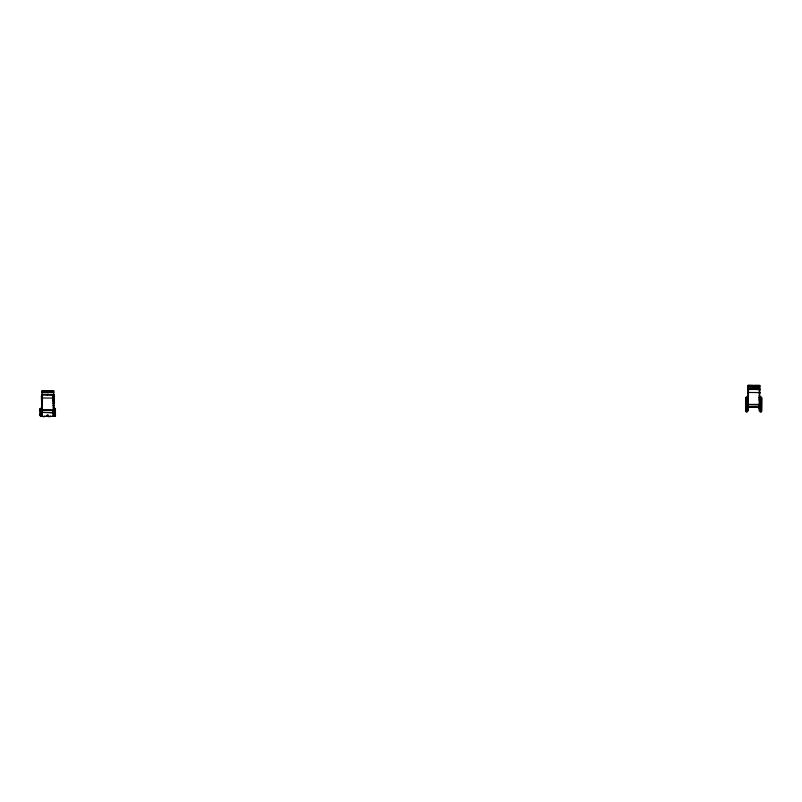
<?xml version="1.0" encoding="UTF-8"?>
<svg xmlns="http://www.w3.org/2000/svg" width="802" height="802" viewBox="0 0 802 802"><rect width="100%" height="100%" fill="white"/><g stroke="black" fill="none" stroke-linecap="round" stroke-linejoin="round"><path stroke-width="1.2" d="M40.12 414.734L40.12 413.822M40.1 410.694L40.1 409.782M40.491 414.734L40.491 413.822M40.471 410.694L40.471 409.782M40.752 415.075L40.752 413.972M40.732 410.534L40.732 409.431M41.473 400.138L41.644 399.065L41.644 400.138M41.473 397.1L41.473 396.038M41.634 397.1L41.644 396.028M41.764 400.419L41.884 399.185M41.754 397L41.764 395.827M42.185 396.99L42.185 395.817M53.353 400.429L53.393 399.195M53.353 397.01L53.353 395.837M53.844 415.085L53.844 409.281M53.894 399.246L53.784 400.489L53.774 399.185M53.904 400.138L54.075 399.055M53.894 397.1L53.894 395.767M54.075 400.138L53.894 399.175M54.065 397.09L54.065 395.757L54.065 396.99M54.797 415.075L54.797 413.972M54.777 410.534L54.777 409.431M55.057 414.724L55.057 413.812M55.037 410.684L55.037 409.772M55.428 414.724L55.428 413.812M55.418 412.118L55.428 413.962L55.037 410.534M55.408 410.684L55.408 409.772M40.12 415.326L40.12 414.524M40.1 410.002L40.11 409.07M40.471 409.992L40.481 409.06M40.491 415.326L40.491 414.514M40.752 414.734L40.752 415.707M40.732 409.772L40.742 408.749M41.764 400.138L41.764 400.82L41.764 400.198M41.754 396.108L41.754 395.436L41.764 396.048M42.185 396.108L42.185 395.426L42.185 396.038M53.363 400.148L53.353 400.82L53.353 400.208M53.774 396.108L53.273 395.446M53.844 414.744L53.844 416.368L41.734 416.368L41.734 401.211M54.797 414.734L54.787 415.707M54.777 409.772L54.777 408.749M55.057 415.316L55.057 414.514M55.037 409.992L55.047 409.06M55.428 415.316L55.428 414.504M55.408 409.982L55.408 408.96L55.418 409.862M40.1 409.461L40.1 408.659L40.11 409.371M40.12 415.065L40.11 415.857L40.11 415.145M40.491 415.055L40.481 415.857L40.481 415.145M41.684 408.739L41.684 408.138L41.694 409.632M53.824 408.759L53.834 408.158L53.844 409.652M55.057 415.055L55.057 415.847L55.047 415.135M55.428 415.045L55.418 415.847L55.418 415.135M53.153 412.459L41.824 412.378M759.163 406.945L748.356 406.905L759.163 407.406L759.163 406.794M53.794 394.734L41.955 394.644L42.466 394.564L42.306 416.338L41.794 416.328L41.975 390.825L53.814 390.915L53.634 416.418L53.122 416.418L53.273 394.644L53.794 394.644M47.228 394.975L47.358 394.464M745.649 411.195L745.75 397.682M746.02 411.195L746.121 397.692M746.281 412.148L746.391 396.739M747.223 412.148L747.334 396.749M748.487 389.05L748.326 410.825L747.805 410.825L747.995 385.321L753.399 385.361L753.369 389.461L747.965 389.511M759.293 389.13L759.133 410.905L759.654 410.865L759.835 385.401L754.431 385.361L754.401 389.471L759.805 389.602M760.216 412.248L760.326 396.84M761.158 412.248L761.268 396.85M761.429 411.306L761.529 397.802M761.8 411.306L761.9 397.802M41.473 400.198L41.634 399.185M41.644 400.188L41.644 399.256M53.904 397L53.774 395.767L53.263 397.03M54.065 400.188L54.065 399.246M53.664 412.92L53.153 412.308M40.12 415.406L40.11 414.644M40.481 415.406L40.481 414.644M55.057 415.396L55.047 414.634M55.428 415.396L55.418 414.634M47.779 416.378C47.438 414.183 48.471 417.371 47.468 415.225M48.21 416.007L48.401 415.757M747.905 397.942L748.426 397.12L747.905 397.12M47.158 415.757L47.669 416.238M47.428 415.396L47.539 416.188M53.714 405.231L53.203 405.371L53.714 405.381M759.735 399.717L759.213 399.867L759.735 399.867M53.945 413.682L54.666 413.672M760.296 407.205L761.088 407.205M47.789 416.017L47.298 415.887M747.995 385.441L753.399 385.481M754.431 385.481L759.835 385.521M747.985 386.764L753.389 386.775M754.421 386.815L759.825 386.825M747.985 386.885L753.389 386.955M754.411 386.965L759.825 386.975M747.965 388.78L753.379 388.82M754.401 388.83L759.805 388.87M747.965 389.191L753.369 389.17M754.401 389.181L759.805 389.13M747.965 389.311L753.369 389.351M747.965 389.702L748.477 389.702M759.283 389.782L759.805 389.792M747.965 389.852L748.477 389.852M759.283 389.932L759.805 389.942M747.945 392.308L748.456 392.318M759.273 392.389L759.785 392.399M747.945 392.479L759.785 392.569M747.935 392.79L748.456 392.82M759.263 392.87L759.785 392.9M747.935 392.95L748.456 392.96M759.263 393.04L759.775 393.04M747.915 395.927L748.436 395.957M759.243 396.008L759.755 396.038M41.975 390.945L53.814 391.035M759.233 397.201L759.745 397.201M41.965 392.248L53.804 392.338L41.965 392.429M747.905 397.291L748.426 397.301M759.233 397.371L759.745 397.381M747.905 397.772L748.416 397.782M759.233 397.852L759.745 397.862M747.905 398.073L748.416 398.073M759.223 398.153L759.745 398.153M747.895 398.955L748.406 398.965M747.895 399.185L748.406 399.195M759.223 399.266L759.735 399.276M41.955 394.293L53.794 394.383M747.885 399.777L748.406 399.787L747.885 399.637M41.945 394.815L53.794 395.025M41.945 395.025L42.466 395.025M53.273 395.105L53.784 395.105M747.885 400.158L748.396 400.158M759.213 400.238L759.725 400.238M41.945 395.216L42.466 395.216M53.273 395.296L53.784 395.296M41.945 395.366L42.456 395.366M41.935 396.499L42.456 396.509M53.263 396.589L53.774 396.579M41.935 396.95L42.446 396.96M41.925 397.772L42.446 397.772M41.925 397.812L42.446 397.832M41.925 397.993L53.764 398.093M41.925 398.243L42.436 398.243M41.925 398.323L42.436 398.333M53.253 398.544L53.764 398.554M747.855 404.058L748.376 404.058M759.183 404.138L759.694 404.138M747.855 404.148L748.376 404.158M759.183 404.228L759.694 404.238M747.855 404.388L759.694 404.469M747.855 404.649L748.366 404.719M759.183 404.729L759.694 404.799M747.855 404.759L759.694 404.85M41.915 400.078L42.426 400.088M53.233 400.158L53.784 400.82L53.784 400.198M747.845 405.391L748.366 405.281M759.173 405.481L759.694 405.361M759.173 405.752L759.684 405.752M41.904 401.441L42.416 401.461M53.223 402.714L53.734 402.714M53.213 402.885L53.734 402.895M747.825 408.068L748.346 408.088M759.153 408.158L759.664 408.168M759.153 408.308L759.664 408.308M41.884 403.286L42.406 403.286M53.213 403.366L53.724 403.376M759.153 408.348L759.664 408.348M41.884 403.586L42.396 403.586M53.213 403.667L53.724 403.667M41.874 405.291L42.386 405.291L41.874 405.15M41.874 405.662L42.386 405.672M53.193 405.742L53.714 405.752M41.844 409.561L42.356 409.611L41.844 409.662M53.173 409.652L53.684 409.692M53.684 409.752L53.163 409.762L53.674 410.333L41.834 410.293M41.844 409.892L53.684 409.982M41.834 410.784L42.346 410.784M53.163 410.875L53.674 410.865M41.834 410.905L42.346 410.915M53.163 410.985L53.674 410.995M41.834 411.185L42.346 411.185M53.153 411.266L53.674 411.266M41.814 412.829L42.336 412.84M41.814 413.782L42.326 413.742M53.133 413.862L53.654 413.822M53.133 415.095L53.644 415.105M41.794 416.288L42.306 416.298M53.122 416.378L53.634 416.378M53.193 410.313L53.674 410.313M42.336 412.378L53.143 412.91M53.774 395.436L53.784 396.048M54.787 415.416L54.787 416.358L54.777 410.293M53.834 415.877L53.884 401.211M41.694 415.857L41.694 409.261M40.742 415.416L40.752 416.358L40.732 410.293M55.047 409.09L55.047 409.862M54.787 408.639L54.787 409.642M54.777 414.865L54.787 415.867M40.742 408.639L40.752 409.642M40.742 414.865L40.742 415.867M40.481 409.09L40.481 409.872M40.11 409.09L40.11 409.872M55.418 409.632L55.428 411.316M55.408 413.18L55.418 414.865M55.047 409.642L55.057 411.316M55.037 413.19L55.047 414.865M54.787 409.271L54.787 411.225M54.777 413.281L54.777 414.403M53.784 395.757L53.784 396.89M53.353 395.767L53.353 396.9M53.353 399.366L53.353 400.499M42.185 395.747L42.185 396.88M41.764 395.757L41.764 396.89M41.754 399.356L41.764 400.489M41.644 396.048L41.644 397M41.473 396.058L41.473 397M40.752 409.271L40.752 411.225M40.742 413.281L40.742 414.403M40.481 409.642L40.481 411.326M40.471 413.19L40.481 414.875M40.11 409.652L40.12 411.326M40.1 413.19L40.11 414.875M55.408 410.534L55.408 413.271M54.065 396.89L54.065 397.511M53.904 396.89L54.065 399.356M53.784 396.719L53.774 399.536M53.353 396.719L53.353 399.536M42.185 396.709L42.185 398.193M41.764 396.719L41.754 399.536M41.644 396.89L41.644 399.366M41.473 396.9L41.473 399.366M40.471 410.544L40.491 413.972M40.1 410.544L40.12 413.972M48.471 391.346L48.471 392.589L47.228 392.589L47.228 391.346M48.401 416.378L48.401 415.145L47.158 415.145L47.158 416.378M53.353 395.546L53.353 396.118L53.353 395.546M40.471 408.799L40.471 409.461L40.481 408.759M40.732 408.318L40.732 409.18L40.742 408.258M54.777 408.318L54.777 409.18L54.777 408.258M55.037 408.799L55.037 409.451L55.047 408.749M55.408 408.799L55.408 409.451L55.418 408.749M45.203 416.368L43.288 416.679L45.203 416.368M50.797 416.348L48.882 416.659L50.797 416.348M53.764 397.852L53.253 397.852L53.764 397.912M53.764 398.323L53.253 398.323L53.764 398.414M53.744 401.551L53.223 401.521L53.744 401.551M748.346 408.228L747.825 408.228L748.346 408.268"/></g></svg>
